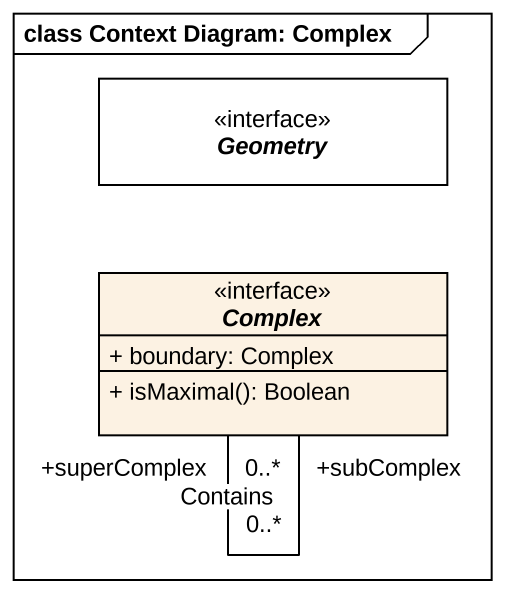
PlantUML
@startuml
mainframe class Context Diagram: Complex
hide circle
hide empty members
skinparam classAttributeIconSize 0
interface Geometry #FFFFFF
interface Complex {
  + boundary: Complex
  + isMaximal(): Boolean
}
Complex "+superComplex\n0..*" -- "+subComplex\n0..*" Complex : Contains
@enduml
